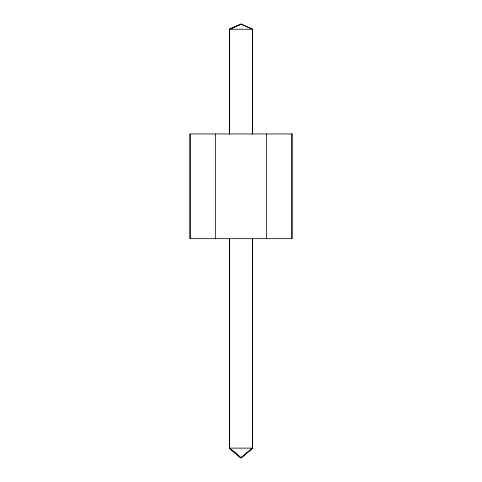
<?xml version="1.0" encoding="UTF-8"?>
<svg xmlns="http://www.w3.org/2000/svg" width="482" height="482" viewBox="0 0 482 482"><rect width="100%" height="100%" fill="white"/><g stroke="black" fill="none" stroke-linecap="round" stroke-linejoin="round"><path stroke-width="0.72" d="M252.532 238.68L252.562 448.127L229.438 448.127L240.94 457.9L252.532 448.127L252.478 238.68M229.492 238.68L229.468 448.127L240.94 457.9L252.508 448.127M240.94 457.9L252.562 448.127M229.468 29.233L241.163 24.1L229.492 29.233L229.438 133.954M241.102 24.1L229.438 29.233L252.562 29.233L241.102 24.1L252.532 29.233L252.562 133.954M229.492 448.127L241 457.9L229.522 448.127L229.522 238.68M291.935 133.954L291.935 238.68M266.456 133.954L266.456 238.68M252.508 29.233L252.478 133.954M229.522 29.233L229.522 133.954M215.49 133.954L215.49 238.68M190.065 133.954L190.065 238.68M291.996 133.954L190.004 133.954L190.004 238.68L291.996 238.68L291.996 133.954"/></g></svg>
